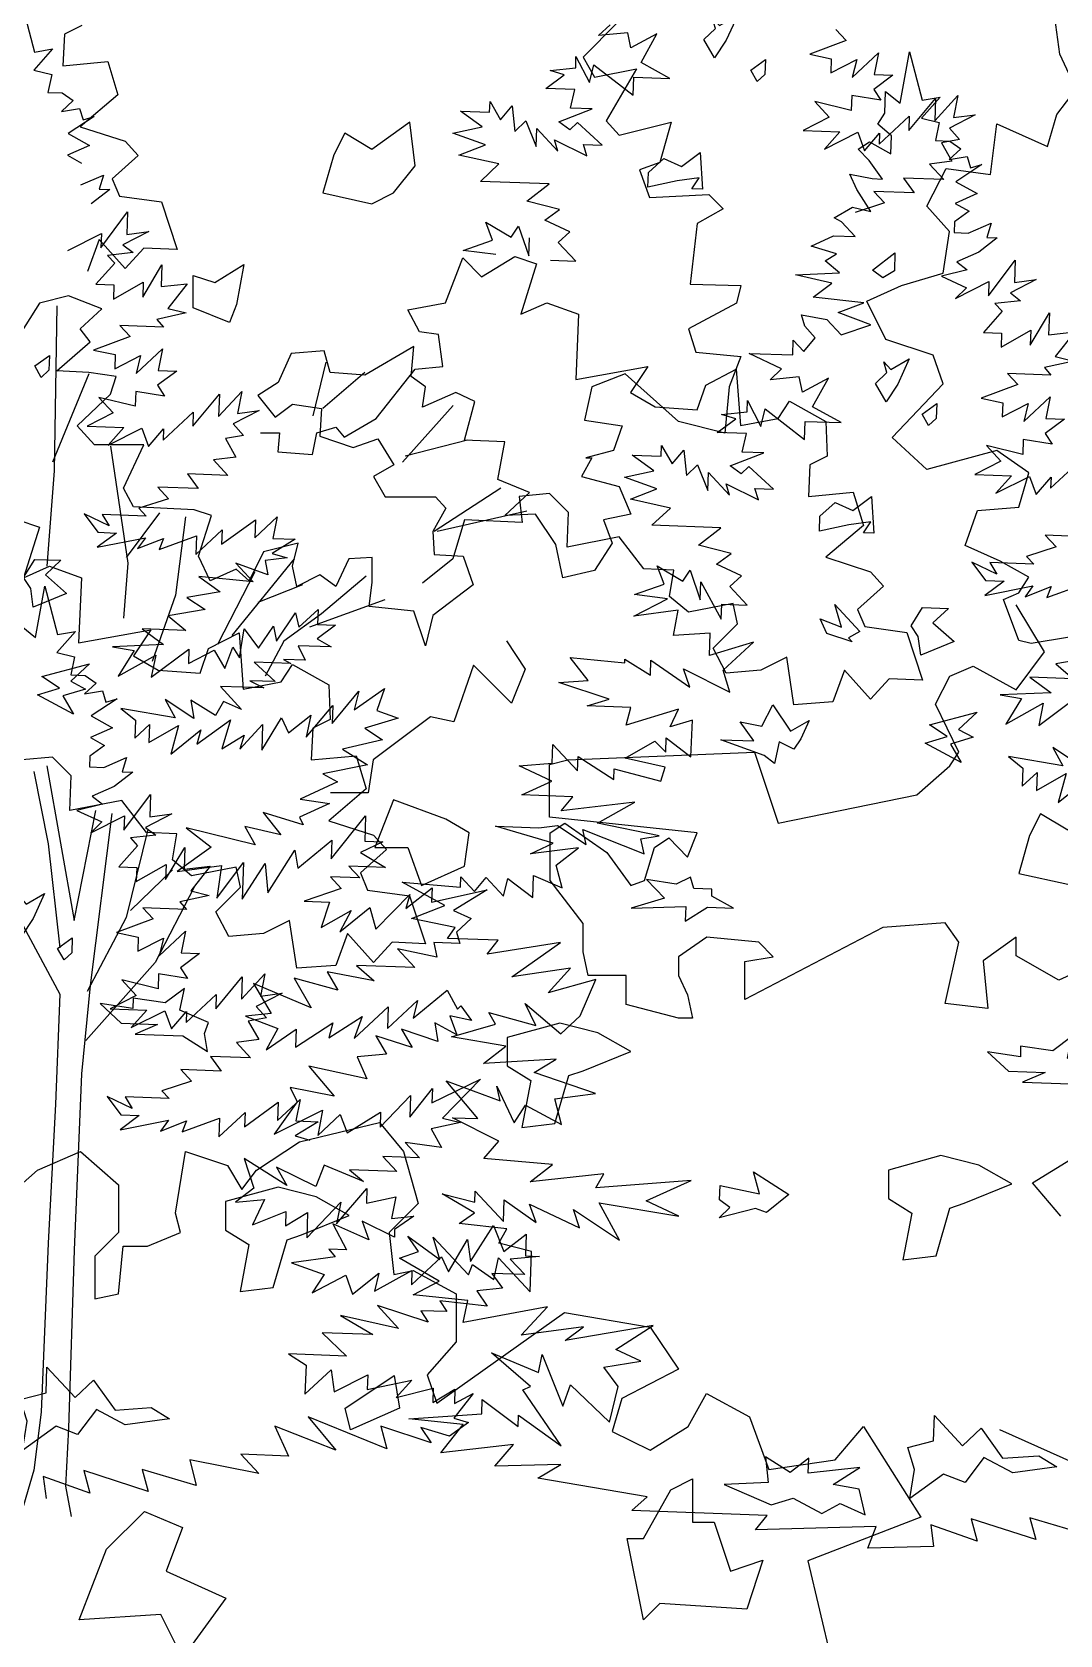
# Model space of a CAD drawing. Header units: inches. Extents: x -11 to 128, y 7 to 56.
# Drawn here: x 47.907 to 48.244, y 23.239 to 23.763 of the extents above; entities that cross this region are included whole.
import ezdxf

# ---------------------------------------------------------------- set-up
doc = ezdxf.new("R2010")
doc.units = ezdxf.units.IN
doc.header["$MEASUREMENT"] = 0
doc.layers.add('CAY', color=94, linetype='Continuous')
doc.layers.add('CAY-3', color=61, linetype='Continuous')
picture_1 = doc.add_image_def('image1.jpg', size_in_pixel=(1680, 1093))

# ---------------------------------------------------------------- blocks, each defined once
blk = doc.blocks.new('A$C76451831')
at = {"layer": 'CAY'}
for p, q in [((2471.8, 2031.9), (2478.5, 2069.3)), ((2478.5, 2069.3), (2487.7, 2034.1)), ((2461.2, 2040.4), (2471.8, 2031.9)), ((2500.9, 2036.3), (2487.3, 2020.9)), ((2487.7, 2034.1), (2500.9, 2036.3)), ((2487.3, 2020.9), (2500.3, 2017.8)), ((2500.3, 2017.8), (2497.6, 2004.7)), ((2497.6, 2004.7), (2508, 2004.3)), ((2508, 2004.3), (2515.9, 1998.6)), ((2515.9, 1998.6), (2507.5, 1990.8)), ((2507.5, 1990.8), (2520.7, 1993)), ((2531.4, 1987.2), (2512.4, 1974.7)), ((2520.7, 1993), (2523.1, 1984.8)), ((2523.1, 1984.8), (2531.4, 1987.2)), ((2527.9, 1966), (2511.8, 1958.9)), ((2512.4, 1974.7), (2527.9, 1966)), ((2522, 1953.1), (2511.3, 1945.3)), ((2511.8, 1958.9), (2522, 1953.1)), ((2511.3, 1945.3), (2511.1, 1937.6)), ((2521.5, 1937.2), (2538.1, 1944.4)), ((2538.1, 1944.4), (2535, 1934)), ((2511.1, 1937.6), (2521.5, 1937.2)), ((2542.7, 1933.8), (2529.2, 1923.4)), ((2535, 1934), (2542.7, 1933.8)), ((2529.2, 1923.4), (2513.1, 1916.2)), ((2536.2, 1891.4), (2555.7, 1917.4)), ((2555.7, 1917.4), (2555.1, 1901.1)), ((2520.6, 1910.5), (2501.8, 1905.7)), ((2501.8, 1905.7), (2520.1, 1897.4)), ((2513.1, 1916.2), (2520.6, 1910.5)), ((2512.1, 1889.5), (2536.6, 1901.8)), ((2520.1, 1897.4), (2512.1, 1889.5)), ((2536.6, 1901.8), (2536.2, 1891.4)), ((2571.1, 1903.3), (2552.1, 1893.5)), ((2555.1, 1901.1), (2571.1, 1903.3)), ((2559.6, 1887.8), (2541, 1885.8)), ((2541, 1885.8), (2546.2, 1880.1)), ((2552.1, 1893.5), (2559.6, 1887.8)), ((2546.2, 1880.1), (2532.6, 1864.8)), ((2566.7, 1855.4), (2580.6, 1878.9)), ((2580.6, 1878.9), (2580.1, 1863.1)), ((2532.6, 1864.8), (2545.7, 1864.3)), ((2545.3, 1853.9), (2567, 1866.3)), ((2545.7, 1864.3), (2545.3, 1853.9)), ((2567, 1866.3), (2566.7, 1855.4)), ((2580.1, 1863.1), (2599.2, 1865.2)), ((2599.2, 1865.2), (2585, 1847.1)), ((2585, 1847.1), (2598.4, 1843.9)), ((2598.4, 1843.9), (2577, 1839.2)), ((2577, 1839.2), (2581.8, 1833.6)), ((2557.5, 1826.7), (2530.9, 1816.8)), ((2581.8, 1833.6), (2550.1, 1834.7)), ((2550.1, 1834.7), (2557.5, 1826.7)), ((2530.9, 1816.8), (2546.6, 1813.5)), ((2546.6, 1813.5), (2546.3, 1803.1)), ((2546.3, 1803.1), (2565.2, 1812.8)), ((2562, 1799.8), (2581.2, 1817.7)), ((2565.2, 1812.8), (2562, 1799.8)), ((2581.2, 1817.7), (2577.9, 1802)), ((2591.5, 1801.5), (2577.6, 1791.1)), ((2577.9, 1802), (2591.5, 1801.5)), ((2577.6, 1791.1), (2582.7, 1783.2)), ((2561.2, 1775.8), (2534.7, 1782.2)), ((2534.7, 1782.2), (2545.1, 1770.9)), ((2561.5, 1786.7), (2561.2, 1775.8)), ((2582.7, 1783.2), (2561.5, 1786.7)), ((2603.3, 1761.2), (2622.6, 1784.5)), ((2622.1, 1768.2), (2639, 1786.7)), ((2622.6, 1784.5), (2622.1, 1768.2)), ((2639, 1786.7), (2635.8, 1770.5)), ((2545.1, 1770.9), (2526.2, 1761.2)), ((2581.6, 1751.1), (2603.6, 1771.6)), ((2603.6, 1771.6), (2603.3, 1761.2)), ((2651.7, 1772.6), (2632.8, 1762.9)), ((2635.8, 1770.5), (2651.7, 1772.6)), ((2526.2, 1761.2), (2552.9, 1760.2)), ((2552.9, 1760.2), (2541.6, 1747.5)), ((2541.6, 1747.5), (2566, 1759.8)), ((2566, 1759.8), (2571, 1746.5)), ((2571, 1746.5), (2581.9, 1759.2)), ((2581.9, 1759.2), (2581.6, 1751.1)), ((2640.2, 1754.5), (2627, 1752.2)), ((2632.8, 1762.9), (2640.2, 1754.5)), ((2627, 1752.2), (2634.6, 1738.8)), ((2634.6, 1738.8), (2618.3, 1736.6)), ((2618.3, 1736.6), (2628.7, 1725.4)), ((2628.7, 1725.4), (2599.3, 1726.4)), ((2599.3, 1726.4), (2607.1, 1715.7)), ((2585.5, 1708.3), (2564, 1701.4)), ((2577.7, 1716.8), (2585.5, 1708.3)), ((2607.1, 1715.7), (2577.7, 1716.8)), ((2524, 1697.3), (2533.9, 1683.8)), ((2542.3, 1688.5), (2524, 1697.3)), ((2569.2, 1695.7), (2537.1, 1696.9)), ((2537.1, 1696.9), (2542.3, 1688.5)), ((2564, 1701.4), (2569.2, 1695.7)), ((2648.4, 1679.8), (2664.8, 1695.1)), ((2664.8, 1695.1), (2661.6, 1679.4)), ((2547.5, 1683.4), (2533.6, 1673)), ((2533.9, 1683.8), (2547.5, 1683.4)), ((2605.4, 1667.7), (2624.6, 1685.6)), ((2624.3, 1675.2), (2648.9, 1693)), ((2624.6, 1685.6), (2624.3, 1675.2)), ((2648.9, 1693), (2648.4, 1679.8)), ((2533.6, 1673), (2568.7, 1679.9)), ((2568.7, 1679.9), (2563, 1671.9)), ((2563, 1671.9), (2581.8, 1679.4)), ((2578.8, 1671.4), (2605.9, 1681.3)), ((2581.8, 1679.4), (2578.8, 1671.4)), ((2605.9, 1681.3), (2605.4, 1667.7)), ((2677.9, 1678.8), (2661.2, 1668.5)), ((2661.6, 1679.4), (2677.9, 1678.8)), ((2664.3, 1664.1), (2722.6, 1678.3)), ((2722.6, 1678.3), (2740.3, 1657)), ((2633, 1643.5), (2664.3, 1664.1)), ((2661.2, 1668.5), (2672, 1665.4)), ((2473.2, 1643.5), (2504.5, 1657)), ((2504.5, 1657), (2532.2, 1632.9)), ((2574, 1612.2), (2581.1, 1657)), ((2581.1, 1657), (2611.8, 1647)), ((2740.3, 1657), (2750.9, 1619.3)), ((3199.2, 1634.2), (3226.9, 1651.3)), ((2445.5, 1619.3), (2473.2, 1643.5)), ((2611.8, 1647), (2622.4, 1629.3)), ((2622.4, 1629.3), (2633, 1643.5)), ((2532.2, 1632.9), (2532.2, 1598.1)), ((3219.8, 1610), (3199.2, 1634.2)), ((2750.9, 1619.3), (2729.7, 1598.1)), ((2577.6, 1598.1), (2574, 1612.2)), ((2532.2, 1598.1), (2515.1, 1580.9)), ((2553.4, 1588), (2577.6, 1598.1)), ((2729.7, 1598.1), (2733.2, 1567.4)), ((2515.1, 1580.9), (2515.1, 1549.7)), ((2532.2, 1553.2), (2535.7, 1588)), ((2535.7, 1588), (2553.4, 1588)), ((2733.2, 1567.4), (2747.4, 1570.3)), ((2747.4, 1570.3), (2778.6, 1553.2)), ((2515.1, 1549.7), (2532.2, 1553.2)), ((2778.6, 1553.2), (2778.6, 1518.4)), ((2764.5, 1473.6), (2857.6, 1539.7)), ((2857.6, 1539.7), (2920.1, 1529)), ((2920.1, 1529), (2940.8, 1498.4)), ((2778.6, 1518.4), (2757.4, 1494.2)), ((2940.8, 1498.4), (2899.5, 1477.1)), ((2757.4, 1494.2), (2764.5, 1473.6)), ((2899.5, 1477.1), (2892.4, 1452.9)), ((2947.9, 1456.5), (2961.4, 1480.7)), ((2961.4, 1480.7), (2992.7, 1463.6)), ((2992.7, 1463.6), (3006.8, 1425.2)), ((2892.4, 1452.9), (2920.1, 1439.4)), ((2920.1, 1439.4), (2947.9, 1456.5)), ((3055.2, 1432.3), (3075.8, 1456.5)), ((3075.8, 1456.5), (3117.7, 1390.4)), ((3175, 1454.3), (3230.4, 1429.5)), ((3006.8, 1425.2), (3055.2, 1432.3)), ((3117.7, 1390.4), (3035.1, 1358.6)), ((3035.1, 1358.6), (3052.2, 1286.6)), ((5427.3, 1091), (5436.5, 1055.8)), ((5848, 1067.8), (5856.5, 1075.7)), ((5458.4, 1068.9), (5457.3, 1045.7)), ((5471.1, 1075.2), (5458.4, 1068.9)), ((5869.4, 1069.8), (5848, 1067.8)), ((5871.7, 1058.8), (5869.4, 1069.8)), ((5890.7, 1069), (5871.7, 1058.8)), ((5879.1, 1048.1), (5890.7, 1069)), ((6028.7, 1064.2), (6002.1, 1054.3)), ((6021.3, 1072.2), (6028.7, 1064.2)), ((5449.8, 1058.1), (5436.1, 1042.7)), ((5436.5, 1055.8), (5449.8, 1058.1)), ((5831.4, 1044.3), (5831.6, 1052.5)), ((5831.6, 1052.5), (5841.4, 1033.6)), ((6002.1, 1054.3), (6017.8, 1051)), ((6033.2, 1037.3), (6052.4, 1055.2)), ((6052.4, 1055.2), (6049.1, 1039.5)), ((5436.1, 1042.7), (5449.1, 1039.5)), ((5457.3, 1045.7), (5490, 1048.9)), ((5490, 1048.9), (5497.4, 1024.6)), ((5812.7, 1042.3), (5831.4, 1044.3)), ((5823, 1039.2), (5812.7, 1042.3)), ((5841.4, 1033.6), (5844.6, 1046.6)), ((5844.6, 1046.6), (5873.3, 1024.3)), ((5900, 1036.5), (5879.1, 1048.1)), ((6017.8, 1051), (6017.5, 1040.6)), ((6017.5, 1040.6), (6036.4, 1050.3)), ((6036.4, 1050.3), (6033.2, 1037.3)), ((5449.1, 1039.5), (5446.4, 1026.4)), ((5809.5, 1029.2), (5823, 1039.2)), ((5830.8, 1028.5), (5809.5, 1029.2)), ((5873.3, 1024.3), (5873.7, 1037.4)), ((5873.7, 1037.4), (5900, 1036.5)), ((6062.7, 1039), (6048.8, 1028.6)), ((6049.1, 1039.5), (6062.7, 1039)), ((5446.4, 1026.4), (5456.8, 1026.1)), ((5464.8, 1020.4), (5456.3, 1012.5)), ((5456.8, 1026.1), (5464.8, 1020.4)), ((5497.4, 1024.6), (5470, 1001.4)), ((5768.6, 1012.1), (5768.9, 1019.8)), ((5768.9, 1019.8), (5776.6, 1006.4)), ((5827.6, 1015), (5830.8, 1028.5)), ((6005.9, 1019.7), (6016.3, 1008.4)), ((6032.4, 1013.3), (6005.9, 1019.7)), ((6032.8, 1024.2), (6032.4, 1013.3)), ((6053.9, 1020.7), (6032.8, 1024.2)), ((6048.8, 1028.6), (6053.9, 1020.7)), ((6074.5, 998.7), (6093.9, 1022)), ((6093.3, 1005.7), (6110.2, 1024.2)), ((6093.9, 1022), (6093.3, 1005.7)), ((6110.2, 1024.2), (6107, 1008)), ((5456.3, 1012.5), (5469.5, 1014.7)), ((5480.2, 1008.9), (5461.2, 996.5)), ((5469.5, 1014.7), (5472, 1006.5)), ((5472, 1006.5), (5480.2, 1008.9)), ((5747.3, 1012.8), (5768.6, 1012.1)), ((5763.2, 1001.4), (5747.3, 1012.8)), ((5776.6, 1006.4), (5785.1, 1016.5)), ((5785.1, 1016.5), (5787.1, 997.8)), ((5787.1, 997.8), (5795.1, 1005.7)), ((5795.1, 1005.7), (5802.6, 986.9)), ((5819.1, 1004.9), (5843.5, 1014.5)), ((5843.5, 1014.5), (5827.6, 1015)), ((6016.3, 1008.4), (5997.4, 998.7)), ((6052.8, 988.6), (6074.8, 1009.1)), ((6074.8, 1009.1), (6074.5, 998.7)), ((6122.9, 1010.1), (6104, 1000.4)), ((6107, 1008), (6122.9, 1010.1)), ((5461.2, 996.5), (5476.8, 987.8)), ((5470, 1001.4), (5502.7, 990.9)), ((5741.8, 996.7), (5763.2, 1001.4)), ((5765.5, 988.2), (5741.8, 996.7)), ((5802.6, 986.9), (5803.1, 1000)), ((5803.1, 1000), (5818.4, 983.6)), ((5827.1, 999.2), (5819.1, 1004.9)), ((5832.7, 1004.4), (5827.1, 999.2)), ((5850.7, 987.9), (5832.7, 1004.4)), ((5997.4, 998.7), (6024.1, 997.7)), ((6024.1, 997.7), (6012.8, 985)), ((6012.8, 985), (6037.3, 997.3)), ((6037.3, 997.3), (6042.2, 983.9)), ((6042.2, 983.9), (6053.1, 996.7)), ((6053.1, 996.7), (6052.8, 988.6)), ((6104, 1000.4), (6111.4, 992)), ((5476.8, 987.8), (5460.6, 980.6)), ((5502.7, 990.9), (5512.2, 980.3)), ((5746.2, 980.7), (5765.5, 988.2)), ((5818.4, 983.6), (5815.9, 991.8)), ((5815.9, 991.8), (5839.5, 980.1)), ((5839.5, 980.1), (5837.1, 988.4)), ((5837.1, 988.4), (5850.7, 987.9)), ((6111.4, 992), (6098.2, 989.7)), ((6098.2, 989.7), (6105.9, 976.3)), ((5460.6, 980.6), (5470.9, 974.8)), ((5512.2, 980.3), (5493.2, 963.4)), ((5775.4, 974.2), (5746.2, 980.7)), ((5761.9, 961.5), (5775.4, 974.2)), ((6105.9, 976.3), (6089.5, 974.1)), ((6089.5, 974.1), (6099.9, 962.9)), ((5470.3, 959), (5486.9, 966.1)), ((5486.9, 966.1), (5483.8, 955.8)), ((5493.2, 963.4), (5498.5, 950.8)), ((5812.1, 959.8), (5761.9, 961.5)), ((5795.8, 947.2), (5812.1, 959.8)), ((6070.5, 963.9), (6078.3, 953.2)), ((6099.9, 962.9), (6070.5, 963.9)), ((5491.5, 955.5), (5478, 945.1)), ((5483.8, 955.8), (5491.5, 955.5)), ((5498.5, 950.8), (5529.1, 946.6)), ((5819.6, 940.9), (5795.8, 947.2)), ((6078.3, 953.2), (6048.9, 954.2)), ((6048.9, 954.2), (6056.8, 945.8)), ((5485, 913.1), (5504.5, 939.2)), ((5504.5, 939.2), (5503.9, 922.9)), ((5529.1, 946.6), (5540.7, 911.8)), ((5808.9, 933.2), (5819.6, 940.9)), ((6056.8, 945.8), (6035.2, 938.9)), ((5460.9, 911.2), (5485.4, 923.5)), ((5485.4, 923.5), (5485, 913.1)), ((5519.9, 925), (5501, 915.3)), ((5503.9, 922.9), (5519.9, 925)), ((5770.8, 918.6), (5765.8, 931.9)), ((5765.8, 931.9), (5784.4, 920.9)), ((5784.4, 920.9), (5789.7, 928.8)), ((5789.7, 928.8), (5797.1, 907.3)), ((5827.2, 924.8), (5808.9, 933.2)), ((5818.7, 916.9), (5827.2, 924.8)), ((5483.7, 919.1), (5475.3, 895.9)), ((5502.7, 898.1), (5483.7, 919.1)), ((5501, 915.3), (5508.5, 909.6)), ((5516.4, 912.8), (5502.7, 898.1)), ((5540.7, 911.8), (5516.4, 912.8)), ((5749.2, 911.2), (5770.8, 918.6)), ((5797.1, 907.3), (5797.6, 920.4)), ((5831.4, 903.4), (5818.7, 916.9)), ((5495.1, 901.9), (5481.4, 886.5)), ((5508.5, 909.6), (5489.8, 907.5)), ((5489.8, 907.5), (5495.1, 901.9)), ((5515.5, 877.1), (5529.5, 900.7)), ((5529.5, 900.7), (5528.9, 884.8)), ((5773.1, 908.1), (5749.2, 911.2)), ((5812.9, 904), (5831.4, 903.4)), ((5481.4, 886.5), (5494.5, 886)), ((5494.1, 875.6), (5515.9, 888)), ((5494.5, 886), (5494.1, 875.6)), ((5515.9, 888), (5515.5, 877.1)), ((5528.9, 884.8), (5548, 886.9)), ((5548, 886.9), (5533.8, 868.8)), ((5547.3, 865.6), (5525.8, 860.9)), ((5533.8, 868.8), (5547.3, 865.6)), ((5498.9, 856.4), (5506.3, 848.5)), ((5530.6, 855.3), (5498.9, 856.4)), ((5525.8, 860.9), (5530.6, 855.3)), ((5506.3, 848.5), (5479.7, 838.5)), ((5479.7, 838.5), (5495.4, 835.2)), ((5495.4, 835.2), (5495.1, 824.8)), ((5495.1, 824.8), (5514, 834.6)), ((5510.8, 821.5), (5530, 839.5)), ((5514, 834.6), (5510.8, 821.5)), ((5530, 839.5), (5526.8, 823.7)), ((5540.3, 823.2), (5526.4, 812.8)), ((5526.8, 823.7), (5540.3, 823.2)), ((5510.4, 808.4), (5510, 797.5)), ((5531.5, 805), (5510.4, 808.4)), ((5526.4, 812.8), (5531.5, 805)), ((5570.9, 790), (5587.9, 808.4)), ((5587.9, 808.4), (5584.6, 792.2)), ((5510, 797.5), (5483.5, 803.9)), ((5483.5, 803.9), (5494, 792.7)), ((5552.1, 782.9), (5571.5, 806.3)), ((5571.5, 806.3), (5570.9, 790)), ((5494, 792.7), (5475, 782.9)), ((5530.4, 772.8), (5552.4, 793.3)), ((5552.4, 793.3), (5552.1, 782.9)), ((5600.5, 794.4), (5581.6, 784.6)), ((5581.6, 784.6), (5589, 776.2)), ((5584.6, 792.2), (5600.5, 794.4)), ((5475, 782.9), (5501.7, 782)), ((5501.7, 782), (5490.4, 769.2)), ((5490.4, 769.2), (5514.9, 781.5)), ((5514.9, 781.5), (5519.8, 768.2)), ((5519.8, 768.2), (5530.7, 781)), ((5530.7, 781), (5530.4, 772.8)), ((5589, 776.2), (5575.8, 773.9)), ((5575.8, 773.9), (5583.5, 760.5)), ((5583.5, 760.5), (5567.1, 758.4)), ((5577.6, 747.1), (5548.1, 748.2)), ((5548.1, 748.2), (5555.9, 737.5)), ((5567.1, 758.4), (5577.6, 747.1)), ((5526.5, 738.5), (5534.4, 730.1)), ((5555.9, 737.5), (5526.5, 738.5)), ((5534.4, 730.1), (5512.8, 723.1)), ((5472.8, 719.1), (5482.8, 705.6)), ((5491.1, 710.3), (5472.8, 719.1)), ((5518.1, 717.5), (5485.9, 718.6)), ((5485.9, 718.6), (5491.1, 710.3)), ((5512.8, 723.1), (5518.1, 717.5)), ((5573.1, 697), (5597.7, 714.7)), ((5597.3, 701.6), (5613.7, 716.9)), ((5597.7, 714.7), (5597.3, 701.6)), ((5613.7, 716.9), (5610.4, 701.1)), ((5496.3, 705.1), (5482.4, 694.7)), ((5482.4, 694.7), (5517.5, 701.6)), ((5482.8, 705.6), (5496.3, 705.1)), ((5517.5, 701.6), (5511.8, 693.7)), ((5527.6, 693.1), (5554.7, 703.1)), ((5554.2, 689.5), (5573.5, 707.4)), ((5554.7, 703.1), (5554.2, 689.5)), ((5573.5, 707.4), (5573.1, 697)), ((5511.8, 693.7), (5530.6, 701.2)), ((5530.6, 701.2), (5527.6, 693.1)), ((5626.7, 700.5), (5610, 690.2)), ((5610, 690.2), (5620.8, 687.1)), ((5610.4, 701.1), (5626.7, 700.5)), ((5606.7, 674.5), (5583.5, 683)), ((5583.5, 683), (5596.1, 669.4)), ((5620.8, 687.1), (5604.8, 685)), ((5604.8, 685), (5606.7, 674.5)), ((5596.1, 669.4), (5556.4, 673.5)), ((5556.4, 673.5), (5571.9, 662.1)), ((5571.9, 662.1), (5547.7, 658)), ((5547.7, 658), (5561, 649.3)), ((5561, 649.3), (5534.1, 644.8)), ((5534.1, 644.8), (5546.9, 634)), ((5613.2, 626.2), (5627.1, 647)), ((5627.1, 647), (5629.4, 636.5)), ((5629.4, 636.5), (5643.5, 649.2)), ((5643.5, 649.2), (5643.1, 638.3)), ((5515.2, 635.1), (5530.7, 623.7)), ((5546.9, 634), (5515.2, 635.1)), ((5586.1, 614), (5589.5, 635.2)), ((5589.5, 635.2), (5599.9, 621.2)), ((5599.9, 621.2), (5610.9, 637.2)), ((5610.9, 637.2), (5613.2, 626.2)), ((5656.2, 637.9), (5642.7, 627.9)), ((5643.1, 638.3), (5656.2, 637.9)), ((5530.7, 623.7), (5493.4, 622.2)), ((5493.4, 622.2), (5509.2, 619.4)), ((5521.7, 599.9), (5549.1, 620.3)), ((5549.1, 620.3), (5548.8, 609.9)), ((5548.8, 609.9), (5567.7, 619.6)), ((5567.7, 619.6), (5575.4, 606.2)), ((5575.4, 606.2), (5581.3, 621.9)), ((5581.3, 621.9), (5586.1, 614)), ((5629, 622.9), (5634, 612.3)), ((5652.9, 622.1), (5629, 622.9)), ((5642.7, 627.9), (5652.9, 622.1)), ((5509.2, 619.4), (5497.7, 600.8)), ((5497.7, 600.8), (5525, 616.1)), ((5525, 616.1), (5521.7, 599.9)), ((5596.8, 610.9), (5612.2, 596.8)), ((5623.5, 610), (5596.8, 610.9)), ((5618.2, 612.9), (5623.5, 610)), ((5634, 612.3), (5618.2, 612.9)), ((5612.2, 596.8), (5593.6, 597.4)), ((5593.6, 597.4), (5603.9, 592.1)), ((5603.9, 592.1), (5572.2, 593.2)), ((5572.2, 593.2), (5587.5, 576.3)), ((5653.7, 566.3), (5673.1, 589.7)), ((5669.9, 576.2), (5691.8, 591.7)), ((5673.1, 589.7), (5669.9, 576.2)), ((5691.8, 591.7), (5686.2, 575.6)), ((5499.6, 577.1), (5510.2, 568.6)), ((5539.2, 570.3), (5499.6, 577.1)), ((5552.8, 569.8), (5532, 583.7)), ((5532, 583.7), (5539.2, 570.3)), ((5568.7, 572), (5550.5, 583.1)), ((5550.5, 583.1), (5552.8, 569.8)), ((5574.5, 582.2), (5568.7, 572)), ((5587.5, 576.3), (5574.5, 582.2)), ((5634.8, 556.1), (5654.2, 579.4)), ((5654.2, 579.4), (5653.7, 566.3)), ((5686.2, 575.6), (5701.9, 570.1)), ((5510.2, 568.6), (5509.7, 555.5)), ((5509.7, 555.5), (5520.5, 565.5)), ((5520.5, 565.5), (5520, 552.4)), ((5520, 552.4), (5541.7, 564.8)), ((5541.7, 564.8), (5536, 543.7)), ((5536, 543.7), (5557.9, 561.5)), ((5554.9, 551.2), (5579.5, 568.9)), ((5557.9, 561.5), (5554.9, 551.2)), ((5579.5, 568.9), (5573.3, 547.8)), ((5586.4, 547.4), (5602.9, 565.4)), ((5602.3, 546.8), (5616.7, 570.3)), ((5602.9, 565.4), (5602.3, 546.8)), ((5616.7, 570.3), (5621.8, 559.3)), ((5621.8, 559.3), (5638.1, 572.3)), ((5638.1, 572.3), (5634.8, 556.1)), ((5701.9, 570.1), (5677.6, 562.8)), ((5677.6, 562.8), (5690.5, 554.2)), ((5573.3, 547.8), (5589.5, 557.7)), ((5589.5, 557.7), (5586.4, 547.4)), ((5690.5, 554.2), (5661.2, 547.5)), ((5661.2, 547.5), (5679.4, 536)), ((5683.6, 539.8), (5680.1, 515.6)), ((5679.4, 536), (5647, 529.4)), ((5647, 529.4), (5657.7, 523.6)), ((5657.7, 523.6), (5630.5, 510.9)), ((5680.1, 515.6), (5652.4, 515.6)), ((5651.7, 507.9), (5630, 497.8)), ((5630.5, 510.9), (5651.7, 507.9)), ((5589.9, 491), (5597.6, 477.6)), ((5616.4, 485.1), (5589.9, 491)), ((5632.6, 492.3), (5603.4, 501.4)), ((5603.4, 501.4), (5616.4, 485.1)), ((5630, 497.8), (5632.6, 492.3)), ((5653, 467.5), (5678.1, 498.8)), ((5678.1, 498.8), (5677.5, 480.3)), ((5597.6, 477.6), (5547.3, 490.2)), ((5547.3, 490.2), (5565.4, 476)), ((5628.7, 460.7), (5653.5, 481.1)), ((5653.5, 481.1), (5653, 467.5)), ((5690.6, 479.8), (5674.5, 472.2)), ((5677.5, 480.3), (5690.6, 479.8)), ((5565.4, 476), (5540.7, 458.3)), ((5606.8, 442.8), (5626.5, 473.9)), ((5626.5, 473.9), (5628.7, 460.7)), ((5674.5, 472.2), (5692.6, 461.1)), ((5540.7, 458.3), (5573.1, 462.6)), ((5569.5, 438.7), (5589, 464.8)), ((5573.1, 462.6), (5569.5, 438.7)), ((5589, 464.8), (5588.1, 438)), ((5588.1, 438), (5604.8, 464.2)), ((5604.8, 464.2), (5606.8, 442.8)), ((5665.9, 462.1), (5673.8, 453.6)), ((5692.6, 461.1), (5665.9, 462.1)), ((5660.4, 445.9), (5633.3, 436.5)), ((5652.5, 454.4), (5660.4, 445.9)), ((5673.8, 453.6), (5652.5, 454.4)), ((5707.5, 431.2), (5726.6, 446.4)), ((5726.6, 446.4), (5726.2, 435.9)), ((5726.2, 435.9), (5766.8, 445)), ((5766.8, 445), (5742.3, 429.9)), ((5633.3, 436.5), (5651.9, 435.8)), ((5651.9, 435.8), (5645.8, 417.4)), ((5685.6, 416.1), (5710.5, 441.5)), ((5710.5, 441.5), (5707.5, 431.2)), ((5645.8, 417.4), (5667.5, 429.8)), ((5659.3, 414.3), (5681.2, 432.1)), ((5667.5, 429.8), (5659.3, 414.3)), ((5681.2, 432.1), (5685.6, 416.1)), ((5742.3, 429.9), (5755.2, 424.1)), ((5755.2, 424.1), (5744.5, 414)), ((5744.5, 414), (5746.9, 405.8)), ((5701.4, 401.9), (5714.1, 388.3)), ((5730.2, 395.9), (5701.4, 401.9)), ((5746.9, 405.8), (5727.9, 406.4)), ((5727.9, 406.4), (5730.2, 395.9)), ((5714.1, 388.3), (5671.6, 389.8)), ((5671.6, 389.8), (5684.3, 378.5)), ((5596.3, 376.6), (5609.2, 354.8)), ((5638.3, 358.8), (5596.3, 376.6)), ((5625.9, 380.5), (5638.3, 358.8)), ((5657.8, 371.7), (5625.9, 380.5)), ((5650.1, 385.1), (5657.8, 371.7)), ((5684.3, 378.5), (5650.1, 385.1)), ((5694, 343.7), (5716, 364.2)), ((5712.8, 351.2), (5737.6, 371.6)), ((5716, 364.2), (5712.8, 351.2)), ((5737.6, 371.6), (5745.2, 357.8)), ((5609.2, 354.8), (5590.5, 352.7)), ((5590.5, 352.7), (5614.2, 343.7)), ((5651.2, 337), (5675.7, 352.5)), ((5669.7, 336.4), (5694.5, 359.5)), ((5675.7, 352.5), (5669.7, 336.4)), ((5694.5, 359.5), (5694, 343.7)), ((5755.4, 349.7), (5739.6, 353)), ((5739.6, 353), (5744.6, 339.2)), ((5745.2, 357.8), (5747.6, 360.4)), ((5747.6, 360.4), (5755.4, 349.7)), ((5614.2, 343.7), (5605.5, 328.2)), ((5605.5, 328.2), (5627.4, 343.3)), ((5626.9, 330.2), (5654.2, 347.8)), ((5627.4, 343.3), (5626.9, 330.2)), ((5654.2, 347.8), (5651.2, 337)), ((5730.8, 334.2), (5704.4, 343.3)), ((5704.4, 343.3), (5712.1, 329.9)), ((5744.6, 339.2), (5728.6, 347.9)), ((5728.6, 347.9), (5730.8, 334.2)), ((5712.1, 329.9), (5685.6, 338.5)), ((5685.6, 338.5), (5693.3, 325.1)), ((5636.8, 316.2), (5655.1, 294.3)), ((5679.1, 307), (5636.8, 316.2)), ((5693.3, 325.1), (5672, 323.1)), ((5672, 323.1), (5679.1, 307)), ((5726.5, 289.5), (5762, 306.9)), ((5762, 306.9), (5734.3, 278.4)), ((5623.2, 300.8), (5628.2, 290.2)), ((5655.1, 294.3), (5623.2, 300.8)), ((5688.7, 271.8), (5710.9, 295)), ((5710.3, 279.2), (5726.9, 299.9)), ((5710.9, 295), (5710.3, 279.2)), ((5726.9, 299.9), (5726.5, 289.5)), ((5628.2, 290.2), (5611.5, 266.8)), ((5611.5, 266.8), (5646.6, 284.1)), ((5646.6, 284.1), (5643.2, 265.7)), ((5643.2, 265.7), (5659.6, 281)), ((5659.6, 281), (5664.6, 267.6)), ((5664.6, 267.6), (5689.1, 282.7)), ((5689.1, 282.7), (5688.7, 271.8)), ((5747.3, 275.2), (5725.9, 270.5)), ((5725.9, 270.5), (5733.6, 257.1)), ((5734.3, 278.4), (5747.3, 275.2)), ((5733.6, 257.1), (5706.9, 260.7)), ((5706.9, 260.7), (5717.4, 249.5)), ((5620.7, 229.3), (5589.6, 249)), ((5589.6, 249), (5596.6, 227.4)), ((5717.4, 249.5), (5690.7, 250.4)), ((5690.7, 250.4), (5700.8, 239.6)), ((5641.9, 228.5), (5613, 242.7)), ((5613, 242.7), (5620.7, 229.3)), ((5647.9, 244.2), (5641.9, 228.5)), ((5676.5, 232.3), (5647.9, 244.2)), ((5700.8, 239.6), (5666.4, 240.8)), ((5666.4, 240.8), (5676.5, 232.3)), ((5596.6, 227.4), (5583.1, 217)), ((5656.8, 201.3), (5679, 227.2)), ((5679, 227.2), (5678.7, 216.4)), ((5583.1, 217), (5604.4, 219)), ((5604.4, 219), (5595.6, 200.7)), ((5635.2, 191.1), (5660.1, 217)), ((5660.1, 217), (5656.8, 201.3)), ((5678.7, 216.4), (5700.1, 221.1)), ((5700.1, 221.1), (5696.9, 205.3)), ((5595.6, 200.7), (5620, 210.3)), ((5620, 210.3), (5619.6, 199.9)), ((5619.6, 199.9), (5635.8, 209.7)), ((5635.8, 209.7), (5635.2, 191.1)), ((5654.1, 201.4), (5664.3, 182.4)), ((5680.4, 189.6), (5654.1, 201.4)), ((5699.1, 191.6), (5675.5, 203.3)), ((5675.5, 203.3), (5680.4, 189.6)), ((5696.9, 205.3), (5713.2, 207)), ((5713.2, 207), (5699.3, 197.1)), ((5754.7, 173.8), (5771.4, 200)), ((5771.4, 200), (5778.9, 181.1)), ((5699.3, 197.1), (5699.1, 191.6)), ((5738.5, 166.2), (5752.5, 189.8)), ((5752.5, 189.8), (5754.7, 173.8)), ((5778.9, 181.1), (5795.2, 193.7)), ((5795.2, 193.7), (5794.7, 177.9)), ((5656, 177.3), (5624.1, 172.9)), ((5651.2, 182.9), (5656, 177.3)), ((5664.3, 182.4), (5651.2, 182.9)), ((5711.5, 156.8), (5733.5, 177.3)), ((5733.5, 177.3), (5738.5, 166.2)), ((5805.1, 177.5), (5783.7, 175.5)), ((5783.7, 175.5), (5794.2, 164.3)), ((5794.7, 177.9), (5805.1, 177.5)), ((5624.1, 172.9), (5647.8, 164.4)), ((5647.8, 164.4), (5639.2, 151.1)), ((5639.2, 151.1), (5663.7, 163.9)), ((5663.7, 163.9), (5668.6, 150.1)), ((5668.6, 150.1), (5687.7, 165.3)), ((5684.6, 152.2), (5711.8, 167.2)), ((5687.7, 165.3), (5684.6, 152.2)), ((5711.8, 167.2), (5711.5, 156.8)), ((5794.2, 164.3), (5770.2, 165.1)), ((5770.2, 165.1), (5778, 154.4)), ((5778, 154.4), (5759.3, 152.4)), ((5759.3, 152.4), (5766.7, 141.2)), ((5723.7, 129.6), (5686.9, 141.7)), ((5686.9, 141.7), (5702.2, 124.9)), ((5766.7, 141.2), (5732.4, 145.1)), ((5732.4, 145.1), (5737.5, 137.3)), ((5702.2, 124.9), (5659.9, 134.5)), ((5659.9, 134.5), (5683.5, 120.6)), ((5737.5, 137.3), (5718.5, 137.9)), ((5718.5, 137.9), (5723.7, 129.6)), ((5646.4, 121.9), (5664.3, 104.9)), ((5683.5, 120.6), (5646.4, 121.9)), ((5621.8, 106.4), (5634.7, 98.2)), ((5664.3, 104.9), (5621.8, 106.4)), ((5634.7, 98.2), (5633.9, 77)), ((5633.9, 77), (5653.1, 94.9)), ((5653.1, 94.9), (5655.3, 78.9)), ((5655.3, 78.9), (5679.7, 91.2)), ((5679.7, 91.2), (5679.3, 80.4)), ((5679.3, 80.4), (5711.8, 87.4)), ((5711.8, 87.4), (5700.4, 74.6)), ((5700.4, 74.6), (5727.4, 81.4)), ((5727.4, 81.4), (5727.1, 71)), ((5727.1, 71), (5743.3, 80.8)), ((5756.7, 77.6), (5742.5, 59.6)), ((5743.3, 80.8), (5742.9, 70.4)), ((5742.9, 70.4), (5756.7, 77.6)), ((5693.7, 37.2), (5636.1, 60.6)), ((5636.1, 60.6), (5656.5, 36.3)), ((5742.5, 59.6), (5753.3, 56.5)), ((5656.5, 36.3), (5611.8, 53.7)), ((5611.8, 53.7), (5621.9, 32)), ((5726, 41.5), (5689.3, 53.7)), ((5689.3, 53.7), (5693.7, 37.2)), ((5739.3, 46.5), (5718.3, 52.7)), ((5718.3, 52.7), (5726, 41.5)), ((5753.3, 56.5), (5739.3, 46.5)), ((5600.2, 19.2), (5549.8, 29.1)), ((5549.8, 29.1), (5554.6, 10.4)), ((5621.9, 32), (5587.1, 33.3)), ((5587.1, 33.3), (5600.2, 19.2)), ((5476.9, 4.9), (5442.9, 17)), ((5442.9, 17), (5445, 1)), ((5472.5, 21.4), (5476.9, 4.9)), ((5519.5, 6.1), (5472.5, 21.4)), ((5515.1, 22.2), (5519.5, 6.1)), ((5554.6, 10.4), (5515.1, 22.2))]:
    blk.add_line(p, q, dxfattribs=at)
for points in [[(2453.8, 1827.6), (2462.2, 1835.5), (2459.8, 1843.3), (2465, 1837.6), (2478.4, 1845.3), (2470.1, 1827), (2461.5, 1814.2)], [(2721.4, 1485.8), (2733.3, 1493.7), (2737.3, 1469.9), (2701.6, 1454.1), (2697.7, 1469.9)], [(2935.2, 1410.5), (2951, 1418.5), (2951, 1386.8), (2966.9, 1386.8), (2978.8, 1351.1), (3002.5, 1359.1), (2990.6, 1323.4), (2927.3, 1327.4), (2915.4, 1315.5), (2903.5, 1374.9), (2915.4, 1374.9)], [(2523.5, 1367), (2551.2, 1394.7), (2578.9, 1382.8), (2567, 1351.1), (2610.6, 1331.3), (2578.9, 1287.8), (2563.1, 1319.5), (2503.7, 1315.5)], [(1109.9, 1128.8), (1106, 1160.5), (1078.3, 1140.7), (1058.5, 1152.6), (1050.5, 1136.7), (1042.6, 1109), (1078.3, 1101.1), (1094.1, 1109)], [(5925, 1065.1), (5933.4, 1073), (5931, 1080.8), (5936.2, 1075.1), (5949.6, 1082.8), (5941.3, 1064.5), (5932.7, 1051.7)], [(1443.6, 1052.7), (1459.9, 1065.3), (1459.5, 1052.2), (1451.1, 1047)], [(1445.7, 970.1), (1454.1, 978), (1451.7, 985.8), (1456.9, 980.2), (1470.4, 987.9), (1462, 969.6), (1453.4, 956.7)], [(5923.9, 955.9), (5916.2, 956.2), (5921.4, 964.1), (5905.5, 962), (5884.1, 957.3), (5884.4, 968.1), (5895.7, 978.2), (5908.6, 972.3), (5922.1, 982.7)], [(5552.4, 869.2), (5552.4, 892.9), (5568.2, 887.7), (5589.3, 900.9), (5584, 871.8), (5578.8, 858.6)], [(1444.6, 860.9), (1436.9, 861.2), (1442.2, 869.2), (1426.3, 867), (1404.8, 862.3), (1405.2, 873.2), (1416.4, 883.2), (1429.3, 877.3), (1442.8, 887.7)], [(1428.7, 781.7), (1410.3, 787.8), (1405.3, 798.4), (1420.9, 792.4), (1416.1, 808.9), (1434.4, 789.2), (1426.1, 784.5)], [(1476.9, 785.4), (1471.7, 793.3), (1479.9, 806.6), (1498.9, 806), (1487.6, 795.5), (1503, 781.8), (1478.7, 771.8)], [(1364.6, 698.7), (1332.9, 710.2), (1356.9, 709.4), (1346.9, 723.3), (1362.7, 720.1), (1370.9, 735.6), (1383.8, 716.6), (1397.3, 724.3), (1391.3, 710.9), (1386.1, 703.4), (1375.4, 708.7), (1372.1, 693)], [(1485.1, 721.2), (1519.8, 730.4), (1506.2, 717.8), (1516.9, 712), (1500.4, 707.1), (1508.1, 693.7), (1481.9, 707.7), (1497.9, 712.6)], [(5433.8, 664.7), (5428.6, 672.6), (5436.8, 685.9), (5455.8, 685.2), (5444.5, 674.7), (5459.9, 661), (5435.5, 651)], [(1313.2, 601.7), (1310.8, 609.9), (1300.2, 604.8), (1278.6, 608.3), (1291.7, 594.7), (1267.4, 587.4), (1307.3, 588.7), (1306.9, 577.9), (1323.2, 588.2), (1342.2, 587.5), (1326.2, 596.2), (1326.3, 601.2)], [(5441.9, 600.5), (5476.7, 609.7), (5463.1, 597), (5473.8, 591.2), (5457.3, 586.3), (5465, 572.9), (5438.7, 587), (5454.8, 591.9)], [(1603.8, 461), (1606.8, 469), (1585.8, 477.9), (1589, 493.7), (1575.1, 483.3), (1551.6, 486.8), (1551.4, 479.1), (1527.5, 482.7), (1542.8, 468.5), (1569.5, 467.6), (1553, 460.5), (1587.8, 459.2), (1606, 447.7)], [(1332, 374.8), (1332.4, 385.2), (1361.2, 379.2), (1356.8, 395.2), (1382.5, 378.5), (1366.1, 365.4), (1358.1, 368.4), (1331.6, 361.7), (1339.5, 369.1)], [(1037.6, 376.9), (1009.9, 384), (971.5, 373.4), (971.5, 352.7), (988.6, 342.1), (982.2, 307.9), (1006.3, 310.8), (1016.4, 345.6), (1027, 349.2), (1061.8, 363.3)], [(5560.6, 340.2), (5563.6, 348.2), (5542.6, 357.1), (5545.9, 372.9), (5532, 362.5), (5508.5, 366), (5508.2, 358.3), (5484.4, 361.9), (5499.7, 347.7), (5526.4, 346.8), (5509.9, 339.7), (5544.7, 338.5), (5562.9, 327)], [(1474.2, 178.1), (1469.4, 194.1), (1488.1, 198.9), (1488.8, 217.4), (1509.3, 195.4), (1522.9, 208.1), (1538.4, 186.2), (1564.8, 188), (1578.1, 179.9), (1545.8, 175.6), (1524.8, 186.7), (1511.1, 168.6), (1495.4, 174.6), (1470.8, 156.9)], [(1438.2, 144.9), (1433.9, 163.6), (1414.9, 167), (1434.4, 179.5), (1396.7, 175.3), (1397, 186.2), (1383.5, 175.8), (1365.4, 187.3), (1367.4, 168.6), (1335.2, 167), (1369.6, 152.2), (1385.6, 157.1), (1406.5, 146), (1419.9, 153.2)], [(5431.1, 57.3), (5426.2, 73.3), (5445, 78.1), (5445.6, 96.7), (5466.2, 74.6), (5479.7, 87.3), (5495.3, 65.5), (5521.6, 67.3), (5535, 59.1), (5502.6, 54.8), (5481.7, 65.9), (5467.9, 47.8), (5452.3, 53.8), (5427.7, 36.1)]]:
    blk.add_lwpolyline(points, close=True, dxfattribs=at)
for points in [[(2492.6, 1796.8), (2487.9, 1805.1), (2498.6, 1812.9), (2498.2, 1802), (2492.6, 1796.8)], [(1257.7, 1233.4), (1232.4, 1208), (1240.8, 1193.3), (1271.4, 1199.6), (1249.3, 1161.6), (1258.8, 1151.1), (1296.7, 1160.6), (1288.3, 1131.1), (1273.5, 1125.8), (1280.9, 1105.7), (1324.2, 1107.9), (1334.7, 1097.3), (1315.7, 1086.8), (1310.4, 1042.5), (1347.4, 1041.4), (1344.2, 1028.7), (1309.4, 1009.8), (1314.7, 992.9), (1347.4, 989.7), (1338.9, 967.6), (1335.8, 933.8), (1302, 942.3), (1263, 977.1), (1238.7, 967.6), (1233.4, 943.3), (1260.9, 939.1), (1254.5, 921.2), (1234.5, 915.9), (1238.7, 915.9), (1231.3, 902.2), (1258.8, 894.8), (1267.2, 874.8), (1247.2, 870.5), (1253.5, 853.7)], [(1599.1, 858.2), (1569.6, 859.3), (1577.5, 850.8), (1556, 843.9), (1561.2, 838.3), (1529.1, 839.4), (1534.2, 831), (1515.9, 839.8), (1525.9, 826.3), (1539.5, 825.9), (1525.5, 815.5), (1560.6, 822.4), (1554.9, 814.4), (1573.8, 821.9), (1570.8, 813.9), (1597.8, 823.8)], [(1604.1, 770.1), (1577.2, 765.6), (1590, 754.7), (1558.3, 755.8), (1573.8, 744.4), (1536.6, 743), (1552.3, 740.2), (1540.8, 721.6), (1568.1, 736.9), (1564.8, 720.7), (1592.2, 741.1)], [(1595.9, 690.6), (1575.1, 704.5), (1582.3, 691.1), (1542.7, 697.9), (1553.3, 689.4), (1552.8, 676.3), (1563.6, 686.3), (1563.1, 673.2), (1584.9, 685.6), (1579.1, 664.5), (1601.1, 682.3)], [(1597.7, 131.1), (1558.2, 142.9), (1562.6, 126.9), (1515.6, 142.2), (1520, 125.7), (1486, 137.8), (1488.1, 121.8), (1440.1, 120.8), (1446.1, 136.4), (1358.1, 134.1), (1366.6, 144.6), (1267.9, 148.1), (1279.1, 158.1), (1199.4, 171.8), (1216.1, 181.6), (1168, 180.6), (1181.7, 196.4), (1128.5, 190.1), (1145, 210.9), (1105.3, 215), (1158.5, 218.6), (1158.8, 229), (1184.9, 209.5), (1185.2, 217.6), (1216.5, 195.2), (1188.5, 236.1), (1194, 238.6), (1165.5, 263.2), (1199.8, 248.8), (1202.6, 261.9), (1217.6, 224.2), (1223.1, 239.9), (1251.6, 212.6), (1257.9, 238.7), (1247.6, 252.6), (1274.4, 257.1), (1256.2, 265.5), (1283.5, 283.1), (1219.2, 272.2), (1232.7, 282.1), (1187.2, 276), (1206.5, 296.7), (1144.9, 285.2), (1148.2, 301.4), (1108.5, 305.5), (1127.4, 315.3), (1098.5, 332.2), (1112.3, 337.1), (1104.5, 348.3), (1127.9, 331.1), (1123.1, 347.6), (1148.9, 320), (1151.8, 327.6), (1167.3, 316.6), (1170.6, 332.4), (1193.7, 307.5), (1194.8, 337), (1171, 343.2), (1176.8, 353.5), (1142, 357.4), (1153.2, 365.2), (1129.6, 379.1), (1153.4, 372.9), (1153.7, 381), (1174.2, 359), (1174.8, 374.8), (1198.2, 358.2), (1193.2, 371.5), (1229.8, 354.3), (1225.3, 367.6), (1258.9, 345.2), (1244, 372.4), (1302.2, 362.7), (1278.5, 373.9), (1311.2, 388.7), (1241.7, 383.4), (1247.5, 393.6), (1193.8, 387.8), (1210.1, 400.4), (1160, 404.8), (1170.8, 417.6), (1137, 434.6), (1155.6, 434), (1132.5, 461.5), (1171.9, 447), (1169.5, 457.5), (1182.2, 430.8), (1190.3, 443.7), (1216.6, 429.6), (1211.8, 448.3), (1241.4, 452.3), (1196.6, 467.5), (1212.8, 477.3), (1159.7, 474.2), (1176, 486.8), (1136.3, 493.6), (1168.4, 502.9), (1163.7, 511.2), (1197.8, 501.9), (1190.2, 518), (1216.2, 495.8), (1230.2, 508.9), (1241.6, 535.3), (1206.8, 525.6), (1223.3, 543.6), (1180.5, 537.4), (1215.8, 562.4), (1162.5, 553.9), (1170.5, 564), (1133.4, 565.3), (1139.1, 573.3), (1107.2, 579.8), (1131.5, 589.4), (1100.4, 606.4), (1142.9, 602.6), (1143.1, 610.3), (1153.2, 599.5), (1161.7, 609.7), (1174.4, 596.1), (1177.5, 609.1), (1195.6, 595.3), (1196.2, 611.2), (1217.2, 602.3), (1212.8, 618.8), (1229.1, 631.3), (1194, 627.1), (1210.6, 634.7), (1168.4, 647.1), (1200.1, 646), (1213.8, 647.7), (1234.6, 633.9), (1232.3, 644.8), (1276.9, 627), (1274.6, 637.9), (1287.8, 640.2), (1242.8, 649.4), (1270.1, 664.8), (1216.4, 658.5), (1224.9, 668.7), (1187.8, 670), (1209.5, 680.1), (1185.8, 691.3), (1209.9, 693.2), (1210.4, 706.8), (1228.3, 687.6), (1228.7, 698), (1254.8, 681.2), (1255.1, 688.9), (1289.2, 680), (1292.3, 690.3), (1263.1, 696.8), (1284.8, 709.2), (1292.7, 701.2), (1293, 711.6), (1311.1, 697.8), (1312.1, 724.6), (1296, 719.7), (1301.9, 732.6), (1263.9, 720.8), (1267.1, 733.8), (1235.4, 734.9), (1251.4, 739.8), (1214.7, 752), (1236, 753.5), (1223, 770.3), (1262.8, 766.2), (1262.9, 768.9), (1281.5, 757.4), (1281.9, 768.2), (1310.2, 748.6), (1305.7, 761.9), (1339.5, 744.9), (1334.6, 760.9), (1356.7, 781.5), (1324.6, 771.7), (1325.2, 788), (1298.4, 786.2), (1301.7, 804.7), (1269.4, 800.4), (1293.9, 813.1), (1270, 816.2), (1291.5, 823.6), (1286.5, 837), (1305.2, 825.9), (1310.4, 833.9), (1317.9, 812.3), (1318.3, 825.4), (1333.2, 798.2), (1333.6, 809), (1352.2, 808.4), (1339.5, 822), (1347.9, 829.8), (1329.6, 838.2), (1340.3, 846), (1316.5, 852.2), (1332.8, 864.8), (1282.6, 866.6), (1296.2, 879.2), (1266.9, 885.7), (1286.2, 893.2), (1262.5, 901.7), (1284, 906.4), (1268.1, 917.8), (1289.3, 917.1), (1289.6, 924.8), (1297.3, 911.4), (1305.8, 921.5), (1307.9, 902.9), (1315.9, 910.7), (1323.4, 891.9), (1323.8, 905), (1339.1, 888.6), (1336.7, 896.9), (1360.3, 885.2), (1357.8, 893.4), (1371.4, 892.9), (1353.4, 909.4), (1347.8, 904.2), (1339.8, 909.9), (1364.2, 919.5), (1348.4, 920), (1351.5, 933.5), (1330.3, 934.3), (1343.8, 944.2), (1333.4, 947.3), (1352.1, 949.4), (1352.4, 957.5), (1362.1, 938.6), (1365.3, 951.6), (1394, 929.3), (1394.4, 942.4), (1420.7, 941.5), (1399.8, 953.1), (1411.4, 974), (1392.5, 963.8), (1390.1, 974.8), (1368.8, 972.8), (1377.2, 980.7), (1353.6, 991.9), (1385.3, 990.8), (1385.6, 1001.7), (1393.5, 993.3), (1401.6, 1003.4), (1394.2, 1011.8), (1391.7, 1020.1), (1410.2, 1016.7), (1420.7, 1005.5), (1442.2, 1012.9), (1418.5, 1021.8), (1437.3, 1028.9), (1400.3, 1032.9), (1413.8, 1043.3), (1387.3, 1049.2), (1419.5, 1050.8), (1409, 1059.4), (1417.3, 1064.5), (1398.9, 1070.1), (1415, 1077.7), (1430.9, 1077.2), (1420.8, 1088), (1415.5, 1090.9), (1428.9, 1098.6), (1442.4, 1095.4), (1432.1, 1111.6), (1427, 1122.6), (1443.2, 1119.4), (1450.9, 1119.1), (1441, 1132.6), (1433.1, 1141), (1441.4, 1146.2), (1457, 1137.5), (1457.5, 1150.6), (1447.3, 1159.1), (1452.6, 1167.1), (1453.1, 1182.9), (1463.7, 1174.4), (1470.5, 1211.8), (1479.7, 1176.6), (1492.9, 1178.8), (1479.2, 1163.4), (1492.2, 1160.3), (1489.5, 1147.2), (1499.9, 1146.8), (1507.9, 1141.1), (1499.4, 1133.3), (1512.7, 1135.5), (1515.1, 1127.3), (1523.3, 1129.7), (1504.3, 1117.2), (1519.9, 1108.5), (1503.8, 1101.4), (1514, 1095.6), (1503.3, 1087.8), (1503, 1080.1), (1513.4, 1079.7), (1530, 1086.9), (1526.9, 1076.5), (1534.6, 1076.3), (1521.1, 1065.9), (1505, 1058.7), (1512.5, 1053), (1493.8, 1048.2), (1512, 1039.9), (1504.1, 1032), (1528.5, 1044.3), (1528.1, 1033.9), (1547.6, 1060), (1547.1, 1043.7), (1563, 1045.8), (1544.1, 1036.1), (1551.6, 1030.3), (1532.9, 1028.3), (1538.2, 1022.7), (1524.5, 1007.3), (1537.6, 1006.8), (1537.3, 996.4), (1559, 1008.8), (1558.6, 997.9), (1572.6, 1021.5), (1572, 1005.6), (1591.1, 1007.7), (1576.9, 989.6), (1590.4, 986.4), (1568.9, 981.7), (1573.7, 976.1), (1542, 977.2), (1549.5, 969.2), (1522.8, 959.3), (1538.6, 956), (1538.2, 945.6), (1557.1, 955.4), (1554, 942.3), (1573.2, 960.2), (1569.9, 944.5), (1583.5, 944), (1569.5, 933.6), (1574.7, 925.7), (1553.5, 929.2), (1553.1, 918.3), (1526.6, 924.7), (1537.1, 913.4), (1518.2, 903.7), (1544.9, 902.7), (1533.5, 890), (1558, 902.3), (1563, 889), (1573.8, 901.7), (1573.5, 893.6), (1595.6, 914.1)], [(5963.8, 1034.3), (5959.1, 1042.6), (5969.8, 1050.4), (5969.4, 1039.5), (5963.8, 1034.3)], [(1253.5, 853.7), (1240.8, 833.6), (1217.6, 828.4), (1212.4, 852.6), (1197.6, 874.8), (1175.4, 873.7), (1193.4, 890.6), (1170.2, 900.1), (1175.4, 927.5), (1145.9, 928.6), (1153.3, 957), (1139.6, 963.4), (1115.3, 952.8), (1117.4, 967.6), (1106.9, 975), (1109, 997.1), (1073.1, 976), (1047.8, 978.1), (1043.6, 993.9), (1019.3, 991.8), (1009.9, 970.7), (995.1, 961.2), (1007.7, 945.4), (1020.4, 954.9), (1041.5, 951.8), (1040.4, 931.7), (1064.7, 923.3), (1082.6, 929.6), (1094.2, 910.6), (1079.5, 902.2), (1087.9, 887.4), (1124.8, 887.4), (1132.2, 879), (1122.7, 862.1), (1123.8, 845.2), (1144.9, 844.2), (1152.2, 823.1), (1122.7, 800.9), (1117.4, 778.8), (1109, 804.1), (1076.3, 807.3), (1078.4, 825.2), (1078.4, 843.1), (1061.5, 842.1), (1052, 822), (1040.4, 830.5), (1023.6, 822), (1020.4, 836.8), (1024.6, 853.7), (999.3, 847.3), (988.8, 826.2), (979.3, 834.7), (960.3, 826.2), (951.8, 844.2), (961.3, 873.7), (948.7, 877.9), (904.4, 880), (897, 893.7), (911.8, 925.4), (875.9, 925.4), (863.3, 939.1), (887.5, 962.3), (891.7, 975), (871.7, 978.1), (848.5, 979.2), (872.7, 1000.3), (865.4, 1009.8), (881.2, 1024.5), (856.9, 1034), (835.8, 1028.7), (815.8, 997.1)], [(848.5, 1026.6), (846.4, 906.4), (841.1, 836.8)], [(1044.7, 985.5), (1035.2, 946.5)], [(871.7, 977.1), (845.3, 912.7)], [(1073.1, 978.1), (1042.6, 951.8)], [(1137.5, 953.9), (1100.6, 912.7)], [(1484.5, 939.3), (1479.8, 947.6), (1490.5, 955.4), (1490.1, 944.5), (1484.5, 939.3)], [(887.5, 924.3), (900.2, 838.9), (897, 798.8)], [(1148, 928.6), (1102.7, 917)], [(1172.3, 893.7), (1123.8, 862.1)], [(1191.3, 876.9), (1125.9, 862.1)], [(820, 870.5), (835.8, 865.3), (824.2, 828.4), (843.2, 836.8), (866.4, 828.4), (864.3, 780.9), (917, 790.4), (904.4, 771.4), (922.3, 760.9), (952.9, 758.7), (959.2, 776.7), (981.4, 788.3), (984.5, 747.1), (1012, 752.4), (1020.4, 765.1), (1046.8, 750.3), (1047.8, 725), (1035.2, 718.7), (1034.1, 695.5), (1066.8, 698.6), (1074.2, 674.4), (1046.8, 651.2), (1079.5, 640.6), (1089, 630.1), (1070, 613.2), (1075.2, 600.5), (1105.8, 596.3), (1117.4, 561.5), (1093.2, 562.6), (1079.5, 547.8), (1060.5, 568.9), (1052, 545.7), (1023.6, 543.6), (1018.3, 578.4), (999.3, 568.9), (974, 566.8), (964.5, 584.7), (982.4, 602.7), (979.3, 617.4), (946.6, 611.1), (932.9, 622.7), (936, 641.7), (913.9, 642.7), (895.9, 665.9), (858, 658.6), (859, 683.9), (845.3, 697.6), (823.2, 695.5)], [(923.4, 875.8), (899.1, 843.1)], [(942.4, 872.7), (935, 815.7), (918.1, 767.2)], [(1021.5, 842.1), (976.1, 786.2)], [(993, 832.6), (965.6, 779.8)], [(5441.4, 818.5), (5436.7, 826.9), (5447.4, 834.6), (5447, 823.8), (5441.4, 818.5)], [(1027.8, 823.1), (995.1, 810.4)], [(1074.2, 829.4), (1041.5, 802), (1014.1, 782), (1000.4, 756.6)], [(1033.1, 792.5), (1087.9, 812.5)], [(841.1, 691.2), (861.1, 578.4), (877, 658.6)], [(831.6, 687), (842.2, 634.3), (850.6, 558.4)], [(774.7, 655.4), (791.5, 634.3), (850.6, 524.6), (847.4, 444.5), (842.2, 343.2), (836.9, 219.8), (831.6, 177.6), (821.1, 141.8)], [(888.6, 656.4), (872.7, 530.9), (866.4, 466.6), (861.1, 337.9), (856.9, 208.2), (854.8, 166), (859, 143.9)], [(914.9, 644.8), (899.1, 580.5), (870.6, 526.7)], [(932.9, 615.3), (902.3, 585.8)], [(948.7, 602.7), (920.2, 547.8), (869.6, 490.9)]]:
    blk.add_lwpolyline(points, dxfattribs=at)
at = {"layer": 'CAY-3'}
for p, q in [((6173.4, 618.5), (6152.8, 652.7)), ((5780.9, 626.5), (5794.5, 605.9)), ((5756.9, 608.7), (5742.6, 567.5)), ((5766.8, 598.8), (5756.9, 608.7)), ((6104.4, 600.8), (6121.5, 607.9)), ((6121.5, 607.9), (6152.8, 590.8)), ((6152.8, 590.8), (6173.4, 618.5)), ((5784.5, 581.1), (5766.8, 598.8)), ((5794.5, 605.9), (5784.5, 581.1)), ((6093.8, 580.2), (6104.4, 600.8)), ((6110.9, 545.4), (6093.8, 580.2)), ((5725.5, 571.1), (5683.6, 539.8)), ((5742.6, 567.5), (5725.5, 571.1)), ((5812.2, 536.3), (5825.7, 539.8)), ((5825.7, 539.8), (5961.9, 545.3)), ((5961.9, 545.3), (5979, 493.4)), ((6104.4, 535.3), (6110.9, 545.4)), ((5812.2, 497.9), (5812.2, 536.3)), ((6080.2, 514.1), (6104.4, 535.3)), ((5979, 493.4), (6080.2, 514.1)), ((5920.1, 486.4), (5812.2, 497.9)), ((5812.8, 486.4), (5823.4, 493.4)), ((5823.4, 493.4), (5854, 472.2)), ((5812.8, 451.6), (5812.8, 486.4)), ((5888.8, 475.7), (5899.4, 482.8)), ((5899.4, 482.8), (5913, 468.7)), ((5913, 468.7), (5920.1, 486.4)), ((5854, 472.2), (5871.7, 448)), ((5881.7, 451.6), (5888.8, 475.7)), ((5836.9, 420.3), (5812.8, 451.6)), ((5871.7, 448), (5881.7, 451.6)), ((6100.9, 420.9), (6055.5, 417.4)), ((6110.9, 406.7), (6100.9, 420.9)), ((5836.9, 399.6), (5836.9, 420.3)), ((5927.1, 410.3), (5906.5, 396.1)), ((5964.9, 406.7), (5927.1, 410.3)), ((6055.5, 417.4), (5954.9, 364.8)), ((6152.8, 410.3), (6128.6, 393.2)), ((6152.8, 396.7), (6152.8, 410.3)), ((5840.5, 382.5), (5836.9, 399.6)), ((5975.5, 396.1), (5964.9, 406.7)), ((6100.9, 361.9), (6110.9, 406.7)), ((5906.5, 396.1), (5906.5, 382.5)), ((5954.9, 392.6), (5975.5, 396.1)), ((5954.9, 364.8), (5954.9, 392.6)), ((6128.6, 393.2), (6132.1, 358.4)), ((6184, 379), (6152.8, 396.7)), ((6215.3, 393.2), (6184, 379)), ((5868.2, 382.5), (5840.5, 382.5)), ((5868.2, 361.3), (5868.2, 382.5)), ((5906.5, 382.5), (5913, 368.4)), ((5913, 368.4), (5916.5, 351.3)), ((5906.5, 351.3), (5868.2, 361.3)), ((5916.5, 351.3), (5906.5, 351.3)), ((6132.1, 358.4), (6100.9, 361.9))]:
    blk.add_line(p, q, dxfattribs=at)
for points in [[(6191.7, 629.2), (6163.8, 624.5), (6154.8, 626.8), (6143.4, 656.7), (6154.8, 661.4), (6161.9, 672.8), (6141, 684.6), (6115.5, 696), (6124.5, 721.6), (6154.8, 724), (6161.9, 749.1), (6138.7, 765.3), (6087.6, 751.5), (6062.4, 774.7), (6099.4, 814), (6092.3, 834.9), (6057.7, 846.3), (6043.9, 874.2), (6069.1, 885.6), (6099.4, 894.6), (6104.1, 924.9), (6087.6, 943.4), (6101.7, 970.9), (6134, 966.6), (6138.7, 1003.6), (6175.6, 987), (6182.3, 1010.2), (6196.5, 1028.7), (6184.7, 1054.3), (6180.3, 1086.5)], [(5601.5, 778.1), (5615.2, 778.1), (5614.1, 764.4), (5639.4, 762.3), (5642.6, 778.1), (5656.3, 782.3), (5662.6, 774.9), (5685.8, 788.7), (5714.3, 824.5), (5734.4, 826.6), (5731.2, 849.8), (5717.5, 851.9), (5709, 867.8), (5736.5, 873), (5749.1, 905.7), (5762.8, 892), (5787.1, 906.8), (5802.9, 901.5), (5791.3, 864.6), (5810.3, 873), (5833.5, 864.6), (5831.4, 817.1), (5884.1, 826.6), (5871.5, 807.6), (5889.4, 797.1), (5920, 795), (5926.3, 812.9), (5948.5, 824.5), (5951.6, 783.4), (5979, 788.7), (5987.5, 801.3), (6013.8, 786.5), (6014.9, 761.2), (6002.2, 754.9), (6001.2, 731.7), (6033.9, 734.9), (6041.3, 710.6), (6013.8, 687.4), (6046.5, 676.9), (6056, 666.3), (6037, 649.4), (6042.3, 636.8), (6072.9, 632.6), (6084.5, 597.8), (6060.2, 598.8), (6046.5, 584), (6027.6, 605.1), (6019.1, 581.9), (5990.6, 579.8), (5985.4, 614.6), (5966.4, 605.1), (5941.1, 603), (5931.6, 621), (5949.5, 638.9), (5946.3, 653.7), (5913.6, 647.3), (5899.9, 658.9), (5903.1, 677.9), (5881, 679), (5863, 702.2), (5825.1, 694.8), (5826.1, 720.1), (5812.4, 733.8), (5790.2, 731.7), (5792.4, 712.7), (5750.2, 714.8), (5741.7, 686.3), (5719.6, 668.4)]]:
    blk.add_lwpolyline(points, dxfattribs=at)
for points in [[(5736.7, 496.4), (5698.4, 510.5), (5684.8, 475.7), (5709, 475.7), (5719, 448), (5750.3, 462.2), (5753.8, 486.4)], [(6222, 476.6), (6218.1, 508.3), (6190.4, 488.5), (6170.6, 500.4), (6162.6, 484.6), (6154.7, 456.8), (6190.4, 448.9), (6206.2, 456.8)], [(5847.5, 340.7), (5819.8, 347.7), (5781.5, 337.1), (5781.5, 316.5), (5798.6, 305.9), (5792.1, 271.6), (5816.3, 274.6), (5826.3, 309.4), (5836.9, 312.9), (5871.7, 327.1)], [(6125.5, 244), (6097.8, 251.1), (6059.5, 240.5), (6059.5, 219.9), (6076.6, 209.2), (6070.1, 175), (6094.3, 178), (6104.3, 212.8), (6114.9, 216.3), (6149.7, 230.5)]]:
    blk.add_lwpolyline(points, close=True, dxfattribs=at)

msp = doc.modelspace()

# ---------------------------------------------------------------- block references
at = {"layer": 'CAY', "xscale": 0.0004489089019145984, "yscale": 0.0004489089019145984, "zscale": 0.0004489089019145984}
for p in [(45.46747, 23.28293), (47.53443, 23.21295), (46.79873, 22.65309)]:
    msp.add_blockref('A$C76451831', p, dxfattribs=at)

# ---------------------------------------------------------------- pictures from other files: only their frames are drawn
image = msp.add_image(picture_1, insert=(12.49661, 7.37723), size_in_units=(74.4025, 48.40591))
image.dxf.flags = 6

doc.saveas('drawing.dxf')
